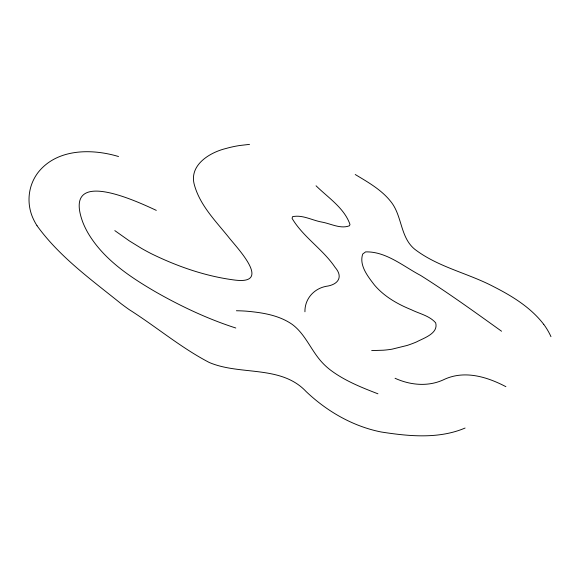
<?xml version="1.0" encoding="UTF-8"?>
<svg xmlns="http://www.w3.org/2000/svg" width="580" height="580" viewBox="0 0 580 580"><rect width="100%" height="100%" fill="white"/><g stroke="black" fill="none" stroke-linecap="round" stroke-linejoin="round"><path stroke-width="0.87" d="M304.935 311.772C304.674 298.258 314.824 287.644 328.048 286.02C338.365 283.982 343.28 276.74 335.066 267.322C322.908 249.219 303.217 237.14 292.117 218.442L292.465 216.724C302.216 214.448 312.142 220.335 321.712 222.053C330.636 223.554 340.612 229.317 349.472 225.75L349.986 224.438C344.324 208.024 328.048 197.635 316.049 185.796M465.087 428.04C438.842 439.227 408.719 436.298 381.234 431.998C352.879 426.358 326.997 411.387 306.16 391.594C281.017 364.762 240.28 375.767 209.192 362.449C180.829 347.674 156.172 326.685 129.173 309.611A258.781 135.213 24.7 0 1 121.329 303.884C91.56 279.864 59.609 257.005 37.019 225.714M249.53 144.376L239.801 145.493A160.921 84.078 24.7 0 0 225.954 148.502C210.09 152.337 189.544 164.604 194.075 183.758C199.549 205.313 216.21 221.517 229.615 238.416C239.119 250.096 272.455 285.592 233.349 279.872C204.907 276.036 177.4 266.423 151.677 253.88A118.632 61.98 24.7 0 1 141.679 248.487L129.333 240.888L114.818 230.623M371.686 350.595L383.344 350.211A120.778 63.104 24.7 0 0 392 349.182L407.102 345.455A223.003 116.515 24.7 0 0 416.447 341.968C423.748 338.067 438.632 333.478 435.667 322.842C429.461 315.672 419.412 313.758 411.213 309.669C397.438 304.079 384.134 296.474 374.419 284.99C367.938 276.5 358.882 265.343 362.717 254.04L365.581 251.901C385.925 251.256 403.397 266.38 420.587 275.42C448.34 292.893 474.911 312.149 501.562 331.231M118.537 156.528C91.836 148.487 57.13 148.524 38.251 172.282A161.218 84.238 24.7 0 0 30.508 188.014C27.753 198.432 28.833 209.75 33.546 219.436A83.803 43.79 24.7 0 0 37.019 225.714M235.799 328.012C212.795 320.617 190.639 310.764 169.309 299.439A267.793 139.925 24.7 0 1 154.86 291.443C129.333 276.515 103.457 259.159 88.095 233.153A128.078 66.917 24.7 0 1 82.737 222.06C62.422 166.678 135.184 200.528 156.296 210.373M395.06 378.269C410.14 385.113 427.598 386.911 443.076 379.973C463.811 369.721 486.707 376.623 505.89 386.672M377.928 393.805C361.354 387.404 344.542 380.719 330.274 369.91A46.61 24.353 24.7 0 1 322.379 362.732C311.17 350.842 305.595 334.298 292.204 324.387C278.741 315.027 261.921 312.519 245.942 311.134A133.03 69.506 24.7 0 0 236.393 310.757M355.221 174.507C368.496 182.49 382.619 190.399 391.971 203.109C402.158 217.188 400.562 237.503 414.606 249.146C437.936 267.126 467.755 273.042 493.522 286.6C512.198 296.097 530.78 307.465 543.699 324.321M543.736 324.321A89.168 46.589 24.7 0 1 550.957 336.668"/></g></svg>
